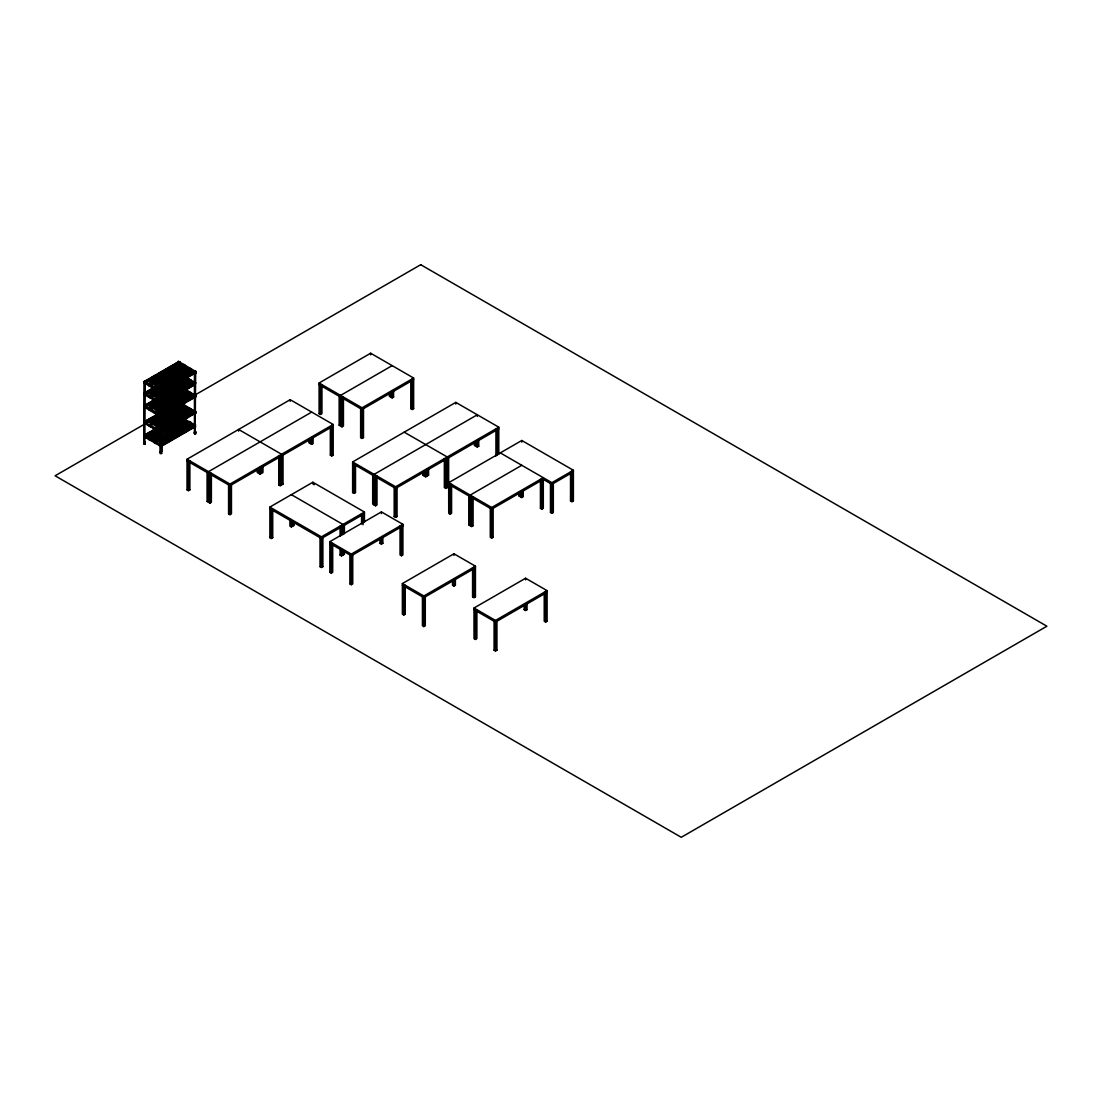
<?xml version="1.0" encoding="UTF-8"?>
<svg xmlns="http://www.w3.org/2000/svg" width="1102" height="1102" viewBox="0 0 1102 1102"><rect width="100%" height="100%" fill="white"/><g stroke="black" fill="none" stroke-linecap="round" stroke-linejoin="round"><path stroke-width="1.5" d="M177.753 417.493L179.654 417.438L178.91 415.165M195.137 384.915L195.812 382.573L194.806 383.317L178.868 374.033L178.868 374.914L179.736 373.303L194.779 382.408L194.076 383.648M178.717 361.373C177.105 361.938 181.141 361.125 179.02 363.081M195.839 373.055L195.026 373.482L195.812 373.068C195.219 369.445 194.42 372.173 195.674 371.071L195.123 433.665M143.88 436.764L144.624 437.425L143.907 435.373M143.949 392.904L144.693 395.136L146.125 394.75L145.423 392.367L144.624 392.835L160.493 402.202L159.79 403.442L160.493 403.029M145.037 383.73C142.723 382.256 145.877 380.769 144.155 381.54M144.665 421.116L143.907 421.625L144.693 423.829L144.045 423.457M161.966 446.269L160.052 446.324L160.01 444.395M160.065 430.992L160.162 432.755L161.347 433.155L195.178 413.167L193.704 412.176L194.434 410.867M161.911 416.294L160.162 416.625L160.176 414.669M194.462 383.207L195.206 383.634L161.209 403.291L162.09 403.869L161.305 404.475L160.162 404.062L160.176 402.106M160.975 393.015L160.162 392.587C162.297 387.863 160.189 392.601 161.911 392.243L195.206 373.041M195.137 371.154L194.572 370.685L194.806 373.495M179.667 362.227L177.753 362.035M179.02 385.48C182.67 387.477 176.224 388.62 179.461 387.876M179.02 401.61L179.667 402.395L178.868 403.607L180.411 402.781L180.411 403.649L177.078 402.795L177.078 403.676M179.626 415.564L179.626 417.479M144.817 382.05L145.312 381.03L145.326 381.926L160.493 390.728L159.79 391.968L160.493 391.554L144.679 382.008M145.326 393.4L145.202 392.436L144.018 392.822M145.34 407.575L145.326 406.762L145.161 407.726L144.045 407.327M145.34 422.066L145.312 421.198L144.61 422.534L160.369 432.397M145.078 437.425L145.216 436.447L145.202 437.232M194.613 373.426L194.503 372.462L178.896 363.398M194.503 382.284L194.958 383.331M194.503 394.847C194.145 397.767 197.602 392.877 195.812 397.119L194.655 397.519M194.475 411.074L194.613 411.955L161.209 431.102L173.537 438.403L173.537 439.23M195.77 426.708L194.613 427.232L194.503 426.13M194.93 425.579L194.503 424.477M143.963 407.258L144.734 406.624M143.839 435.262L145.12 434.684M194.958 413.663L195.853 413.016M195.674 424.849L194.999 425.551M161.209 453.542C160.065 451.792 161.801 449.96 160.465 453.542M160.3 452.715L161.539 453.074L161.471 451.668M160.341 453.459C161.829 451.627 160.355 451.462 161.539 453.074M195.674 431.874C195.233 434.257 193.718 430.703 195.701 432.108M195.646 433.389L195.495 433.899M177.835 422.81L179.612 422.92L177.739 422.879L177.821 361.745L178.62 361.387M144.197 442.866L145.147 442.012M143.976 442.095C146.098 441.778 143.825 442.15 144.61 443.004M178.51 422.617L179.213 422.631M160.052 445.07L161.98 444.478M179.722 386.127L177.863 385.852M194.104 425.647L194.82 426.887L193.966 425.083L194.668 424.669L177.753 415.537M160.162 391.334L160.176 390.631M160.162 404.062L160.245 402.864L144.61 393.841L189.696 367.806L189.696 368.633M160.162 416.625L144.61 407.23L146.125 406.431M161.319 451.682C159.225 451.476 162.325 451.765 160.975 452.164M179.695 402.368L178.868 402.74L194.779 411.941M179.764 403.745L177.753 403.869M179.654 415.743L178.758 417.176L194.42 426.212M144.086 381.402L145.795 381.54L145.051 383.455M144.155 442.191L145.037 442.921M145.299 443.899C145.616 441.199 143.508 442.976 145.12 442.315M178.207 422.796L179.158 422.589M179.02 424.353L178.001 423.953L178.799 422.617M195.701 432.067L194.792 432.742L195.095 432.067M177.959 423.623L179.392 423.898L178.717 423.32M195.88 371.319L195.109 371.815L195.66 371.305L194.723 370.975L194.076 372.173M194.613 370.74L194.737 371.829L194.723 370.699M194.517 370.851L194.682 371.801L161.347 391.32M194.503 396.513L194.806 397.533M194.379 424.587L194.434 425.441M194.489 431.791L195.343 432.48M177.725 373.385L178.51 372.903M160.024 403.869L159.418 402.395L160.148 401.968M160.024 430.992L162.035 431.089M160.038 451.682L161.471 451.93M161.65 453.418L160.369 452.206M195.757 433.733L194.572 433.761M178.483 424.105C177.091 422.589 180.315 422.231 178.965 424.077M144.1 442.343L144.927 442.219M195.509 432.328L194.475 432.507L195.701 432.273M195.55 432.37L194.517 432.466L195.426 431.777M144.996 443.087L144.734 444.189M195.839 413.236L195.812 411.28L195.15 413.622M179.709 363.729L178.056 363.812L179.461 363.825M160.245 391.389L160.121 392.546M160.189 444.313L160.01 446.282M143.852 436.75L145.657 435.965M194.503 432.934L194.572 433.857M194.503 433.238L195.495 433.596M145.216 383.648L146.125 383.276L145.423 380.893L145.023 383.703M145.244 395.136L145.423 392.367M145.023 406.101L145.326 405.109L145.175 407.74M145.395 422.989L146.125 422.576L144.624 421.529L178.62 402.753L144.679 422.19L160.493 430.91L159.79 432.149M144.582 436.144L145.202 434.767L160.382 444.464L159.68 445.704L160.382 445.291L144.5 436.103L178.51 416.322L178.51 417.19L145.23 436.364M143.976 442.508L145.161 442.811L143.839 443.844M144.734 444.078L144.417 443.018L144.376 443.789M144.858 443.775L144.789 380.851L144.169 444.12M179.722 373.564L177.821 373.55M160.093 392.298L144.61 383.193M159.983 446.034L160.851 445.566M161.925 391.375L195.206 372.159L177.849 362.117L144.624 381.361L145.354 381.788M144.582 382.353L145.312 381.926M145.767 382.229L143.935 383.041L144.693 383.648M179.337 362.833L180.053 362.434L179.337 363.66M144.582 383.234L178.62 363.453L178.62 362.586L145.078 381.953L145.147 381.003M179.681 363.784L180.411 362.599L178.868 363.44L179.681 362.117L195.219 371.195L193.663 372.187L193.539 374.005M177.821 375.396L177.078 374.088L177.918 373.606L178.62 374.942L145.795 393.855M144.637 392.877L177.904 373.674M145.051 394.117L145.767 393.703M179.337 374.322L180.053 373.909L179.337 375.148M145.395 394.296L146.125 393.869M179.681 374.501L180.411 374.074L180.411 374.955L178.056 375.286L179.461 375.3M145.051 394.943L145.795 393.028L145.078 392.615M159.418 391.789L160.148 390.494L162.035 390.659L161.663 451.544M193.704 371.994L194.434 370.699L194.448 433.775M159.432 390.921L160.121 390.521L160.052 451.779M145.312 405.068L143.921 405.453L145.037 406.115M175.066 424.849L175.066 424.022L144.706 406.225M178.62 387.505L178.62 386.623L145.175 406.073M144.582 406.39L145.312 405.977L160.493 414.779M179.681 387.945L180.411 386.637L178.868 387.477L179.667 385.852L194.779 394.984M145.051 406.679L191.128 380.107L191.128 380.934L189.696 379.281L144.624 405.398L145.299 405.109M145.051 407.506L145.795 405.591L145.078 405.178M179.337 387.711L180.053 386.471M145.395 407.74L146.153 405.371L145.423 404.944L146.139 405.371M194.434 382.174L193.704 383.482L194.434 383.055M158.991 402.96L148.715 408.897L148.715 409.724M161.925 401.252L183.965 388.538L183.965 389.364M159.418 403.277L160.148 402.85M160.437 403.773L150.148 409.724L150.148 410.55M161.925 403.676L195.206 384.515L193.663 383.675L193.539 385.48M145.767 422.397L143.963 423.388M179.337 403.015L180.053 402.602L180.053 403.428M145.795 422.548L159.101 414.862M162.063 413.154L178.62 403.635L178.62 402.753M160.148 414.531L159.418 415.84L160.148 415.413M194.434 394.736L193.704 396.045L194.434 395.618M195.233 395.205L161.209 414.972L162.738 415.826L162.738 414.944L162.008 414.517L162.035 416.225M160.493 415.606L159.79 416.005L159.79 415.178M161.966 414.972L160.162 415.385M161.925 416.239L162.724 415.785M167.545 379.501L166.126 381.14L166.126 380.314L194.93 397.202M195.206 397.078L161.939 416.28L161.209 415.853L195.206 396.197L181.527 388.152M160.134 445.952L144.5 436.929L144.527 435.125L177.794 415.922M146.125 434.891L147.544 433.238L165.011 443.321L165.011 444.147M179.227 416.57L179.943 416.17L179.227 417.396M144.472 436.971L146.015 436.13M180.301 416.336L178.758 417.176L178.786 416.308M160.148 430.662L159.418 431.97L161.347 431.502L161.25 433.169M193.704 412.176L194.434 411.749M195.206 413.209L194.407 413.677L176.072 403.277L174.653 404.916L174.653 404.09L192.12 414.173L192.12 414.999L193.539 414.187L193.663 412.368L194.93 413.333M160.038 444.23L159.308 445.525L160.851 444.685L160.134 445.125M193.594 425.73L195.123 424.904L161.099 444.671L162.641 445.511L161.732 444.313M193.966 425.909L194.668 425.496M185.012 419.104L185.012 418.278L167.545 408.195L166.126 409.848L166.126 409.021L195.095 425.895L161.099 445.552L161.925 446.048L195.095 426.777L193.553 425.923M188.456 490.679L188.456 461.724L189.888 460.898L189.888 489.853L188.456 490.679L187.023 489.853L187.023 459.245L290.198 399.682L333.19 424.49L333.19 455.112L331.757 455.939L330.325 455.112L330.325 427.851M321.949 384.653L321.949 413.608L320.517 414.448L319.084 413.608L319.084 383L370.671 353.219L413.649 378.041L413.649 408.649L412.217 409.476L410.784 408.649L410.784 381.402M188.456 460.071L187.023 460.898L230.015 485.72L333.19 426.157L331.757 425.331M320.517 383.827L319.084 384.653L362.062 409.476L413.649 379.694L412.217 378.868M311.687 412.093L208.512 471.656L208.512 502.264M392.16 365.63L339.14 396.238L339.14 425.193L342.006 426.846L343.438 426.019L343.438 398.772M211.377 473.309L209.945 474.135L209.945 503.091L211.377 502.264L211.377 475.017M343.438 397.064L342.006 397.891L342.006 426.846M187.023 489.853L188.456 489.026L189.888 489.853M319.084 413.608L320.517 412.782M187.023 459.245L230.015 484.067L333.19 424.49M319.084 383L362.062 407.823L413.649 378.041M207.08 472.482L207.08 501.438L208.512 500.611M339.14 425.193L340.573 424.366M311.687 442.701L310.254 443.527L310.254 438.417M257.234 469.08L257.234 472.482L260.1 474.135L262.965 472.482L262.965 465.664M308.822 439.299L308.822 442.701L311.687 444.354L313.12 443.527L313.12 436.709M389.295 392.835L389.295 396.238L392.16 397.891L393.593 397.064L393.593 390.26M228.582 484.894L228.582 513.849L230.015 513.022M278.737 484.894L280.17 485.72L280.17 456.765L278.737 455.939L278.737 484.894L280.17 484.067L281.602 484.894L281.602 454.286L238.611 429.463L238.611 431.116M330.325 455.112L331.757 454.286L333.19 455.112M360.63 408.649L360.63 437.604L362.062 436.778L363.495 437.604L363.495 408.649M410.784 408.649L412.217 407.823L413.649 408.649M228.582 513.849L230.015 514.675L231.448 513.849L231.448 484.894M280.17 485.72L283.035 484.067L283.035 455.112M360.63 437.604L362.062 438.431L363.495 437.604M272.731 510.433L272.731 537.68L271.299 538.506L269.866 537.68L269.866 507.072L312.858 482.249L364.445 512.044L364.445 522.21M355.505 465.306L355.505 492.553L354.073 493.379L352.626 492.553L352.626 461.945L455.801 402.382L498.793 427.19L498.793 454.396M269.866 537.68L271.299 536.853L272.731 537.68M289.922 519.29L289.922 526.109L291.369 526.935L294.234 525.282L294.234 521.866M352.626 492.553L354.073 491.726L355.505 492.553M498.793 427.19L394.185 487.594L394.185 516.549L395.618 517.375L397.051 516.549L397.051 487.594L352.626 461.945M498.793 428.843L395.618 488.42L352.626 463.598M422.851 471.78L422.851 475.182L424.284 474.356M474.439 441.985L474.439 445.401L475.871 444.574M375.562 504.137L374.129 504.964L374.129 474.356L477.304 414.779L477.304 416.446M269.866 507.072L321.453 536.853L364.445 512.044M372.696 475.182L372.696 504.137L375.562 505.79L376.994 504.964L376.994 476.009M422.851 475.182L425.716 476.835L428.582 475.182L428.582 468.364M474.439 445.401L477.304 447.054L478.736 446.227L478.736 439.409M364.445 513.697L321.453 538.506L269.866 508.725M332.694 543.341L332.694 572.296L331.261 573.123L329.829 572.296L329.829 541.688L381.416 511.907L402.905 524.318L402.905 554.926L401.472 555.752L400.04 554.926L400.04 527.679M571.952 501.699L571.952 472.744L570.519 471.918L570.519 500.873L571.952 501.699L573.384 500.873L573.384 470.265L521.797 440.483L448.721 482.676L493.145 508.325L493.145 537.28L491.712 538.107L490.28 537.28L490.28 508.325M394.185 516.549L395.618 515.722L397.051 516.549M451.586 484.329L450.153 485.155L450.153 514.111L451.586 513.284L451.586 486.023M444.34 460.333L444.34 487.594L445.773 488.42L448.638 486.767M320.021 537.68L320.021 566.648L321.453 565.808L322.886 566.648L322.886 537.68M340.077 548.245L340.077 555.064L341.51 554.237M320.021 566.648L321.453 567.475L322.886 566.648M340.077 555.064L341.51 555.89L344.389 554.237L344.389 550.821M329.829 541.688L351.318 554.099L402.905 524.318M402.905 525.971L351.318 555.752L329.829 543.341M329.829 572.296L331.261 571.47M379.983 538.231L379.983 543.341L381.416 542.515L382.849 543.341L382.849 536.536M379.983 543.341L381.416 544.168L382.849 543.341M521.797 465.292L470.223 495.087L470.223 525.695L471.656 524.869L473.089 525.695L473.089 496.74M349.885 554.926L349.885 583.881L351.318 583.054M349.885 583.881L351.318 584.707L352.75 583.881L352.75 554.926M543.3 479.356L491.712 509.152L448.721 484.329M468.777 495.914L468.777 524.869L470.223 524.042M518.932 492.498L518.932 495.914L520.364 495.087M468.777 524.869L471.656 526.522L473.089 525.695M518.932 495.914L521.797 497.567L523.243 496.74L523.243 489.922M500.308 452.894L551.895 482.676L573.384 470.265M405.233 585.231L405.233 614.186L403.8 615.012L402.368 614.186L402.368 583.578L453.955 553.783L475.444 566.194L475.444 596.816L474.012 597.642L472.579 596.816L472.579 567.847L474.012 568.687L474.012 597.642M540.435 479.356L540.435 508.325L541.867 507.485M540.435 508.325L541.867 509.152L543.3 508.325L543.3 477.703L491.712 507.485L491.712 538.107M550.463 483.502L550.463 512.458L551.895 511.631L553.328 512.458L553.328 483.502M570.519 500.873L571.952 500.046L573.384 500.873M550.463 512.458L551.895 513.284L553.328 512.458M402.368 583.578L423.857 595.975L475.444 566.194M452.523 580.12L452.523 585.231L453.955 584.404L455.388 585.231L455.388 578.412M452.523 585.231L453.955 586.057L455.388 585.231M472.579 596.816L474.012 595.989L475.444 596.816M422.424 596.816L422.424 625.771L423.857 626.597L425.289 625.771L425.289 596.816M476.877 611.376L476.877 638.623L475.444 639.449L474.012 638.623L474.012 608.015L525.599 578.233L547.102 590.644L547.102 621.252L545.669 622.079L544.236 621.252L544.236 593.992M476.877 609.668L475.444 610.494L475.444 639.449M474.012 608.015L495.514 620.426L547.102 590.644M524.166 604.557L524.166 609.668L525.599 608.841L527.032 609.668L527.032 602.849M524.166 609.668L525.599 610.494L527.032 609.668M494.082 621.252L494.082 650.208L495.514 649.381L496.947 650.208L496.947 621.252M494.082 650.208L495.514 651.034L496.947 650.208M144.734 394.061L144.045 394.75M194.971 371.691L195.013 432.687M144.693 436.296L145.657 436.791L144.968 434.863M195.068 431.695L194.503 432.549L195.329 432.232M144.927 442.412L144.293 443.114M178.18 423.43L179.419 423.981M161.071 402.864L161.911 402.065M161.25 404.475L161.209 402.822M161.25 415.385L161.25 417.038M161.085 391.238L161.167 453.253M179.419 417.548L177.945 417.548M144.155 442.549L144.858 442.963M178.331 423.678L179.089 423.705M177.904 402.326L179.736 402.01M144.941 406.583L144.885 407.754M194.875 413.691L194.517 412.727M179.392 373.647L178.056 373.633M179.392 402.34L178.056 402.34M179.392 403.993L178.056 403.993M178.056 362.035L179.461 362.186L179.378 421.157M178.056 386.196L179.392 386.21M160.437 390.549L161.953 390.631M177.877 415.881L179.282 415.922M160.437 430.73L161.774 430.73M160.024 390.824L161.071 391.389L160.052 390.769M194.655 384.956L195.137 383.262M194.737 432.728L194.792 433.554M161.774 392.216L161.209 390.935M194.723 383.317L161.209 402.409L161.939 402.836M194.723 384.97L178.896 374.873M160.975 391.362L160.685 453.239M177.863 362.103L178.056 421.157M160.92 402.822L160.162 402.822M144.748 442.949L144.031 442.715M160.823 431.516L160.134 431.116M160.465 453.445L161.539 453.418L161.25 452.591M177.849 386.155L178.62 386.623M161.774 451.572L161.774 390.563M194.613 395.825L194.076 395.384M571.952 471.091L573.384 471.918L551.895 484.329L543.052 479.218M393.593 397.064L392.16 396.238L390.728 397.064L390.728 391.954M478.736 446.227L477.304 445.401L475.871 446.227L475.871 441.117M404.214 432.163L447.205 456.972L447.205 487.594M444.34 458.639L445.773 459.465L445.773 488.42M427.149 474.356L428.582 475.182M491.712 536.454L493.145 537.28M450.153 514.111L448.721 513.284L448.638 457.812M177.629 362.338L178.345 363.577L177.629 363.164M194.93 372.324L194.214 371.911L194.93 373.151M178.62 363.453L177.078 362.613L177.078 363.495M194.407 372.614L193.663 372.187L194.407 373.495M193.539 373.179L176.072 363.095L176.072 363.922M194.93 383.813L194.214 383.4L194.93 384.639M177.078 374.088L178.62 374.942M177.629 374.652L178.345 375.066L178.345 374.239M194.407 384.97L193.69 383.703M193.539 384.653L166.126 368.839L166.126 369.666M545.669 591.471L547.102 592.297L495.514 622.079L474.012 609.668M544.236 592.297L545.669 593.124L545.669 622.079M178.868 386.595L194.544 395.742L194.517 394.943M179.585 387.05L180.411 387.518M177.629 386.389L177.821 387.959M194.93 396.376L194.214 395.962L194.214 396.789M176.072 387.146L193.539 397.23M179.337 392.863L151.924 377.036L151.924 377.876M177.904 393.676L150.506 377.862L150.506 378.689M474.012 567.02L475.444 567.847L423.857 597.642L402.368 585.231M400.04 525.971L401.472 526.797L401.472 555.752M162.008 390.466L162.738 391.775M161.663 390.7L162.38 391.954M153.343 387.697L170.81 397.781L170.81 398.607M194.462 411.9L195.206 412.327L161.209 431.984L161.939 432.411L162.008 430.648L162.738 431.956M177.629 402.519L178.345 403.759L177.105 402.836M194.93 412.506L194.214 412.093L194.214 412.919M194.531 412.603L163.289 394.53L163.289 395.356M161.87 395.342L179.337 405.426M314.29 484.742L312.858 483.916L312.858 482.249M161.966 397.037L177.904 406.252M545.669 620.426L547.102 621.252M160.548 401.142L156.181 398.621L156.181 399.447M162.008 401.954L162.738 402.382L162.035 403.663L172.229 409.531L172.229 410.357M163.454 402.822L173.648 408.704L173.648 409.531M161.663 402.189L162.38 403.428L161.663 403.015M154.762 399.544L159.156 401.982M144.61 394.668L145.409 395.136M144.679 394.764L160.134 403.69M144.018 394.764L144.693 395.136M178.91 416.818L179.667 417.259M178.51 417.19L176.967 416.349L177.711 417.658M161.87 411.473L179.337 421.556L179.337 422.383M161.966 413.181L177.904 422.383L177.904 423.209M281.602 483.241L283.035 484.067M162.035 414.696L162.724 414.958M161.663 415.578L162.38 415.991L162.38 415.165M291.369 494.66L342.956 524.442L342.956 534.622M341.51 525.268L342.956 526.109M161.76 425.041L179.227 435.125L179.227 435.951M161.856 426.736L177.808 435.937L177.808 436.764M145.078 421.308L145.767 423.223M161.663 430.882L162.38 432.122L161.663 431.708M158.991 430L156.071 428.32L156.071 429.146M144.61 423.361L172.119 439.216L172.119 440.042M145.312 434.629L146.056 435.056M161.553 444.437L162.269 445.69L161.553 445.277M144.514 435.097L145.285 437.425L146.125 434.064L163.592 444.147L163.592 444.974M144.514 435.965L145.244 436.392M342.956 553.411L344.389 554.237M403.8 613.359L405.233 614.186M207.08 501.438L209.945 503.091M143.963 381.554L144.018 443.61M179.709 385.879L179.695 387.904M194.489 383.152L194.517 382.38M194.379 427.066L194.407 426.281M145.285 392.505L145.312 393.318M179.282 423.044L179.24 423.595M551.895 482.676L551.895 513.284M541.867 480.183L541.867 509.152M525.599 578.233L525.599 579.886M525.599 603.676L525.599 610.494M521.797 440.483L521.797 442.136M521.797 490.748L521.797 497.567M520.364 491.63L520.364 496.74M497.36 455.222L497.36 429.684L495.928 428.843L495.928 456.104M495.514 620.426L495.514 651.034M477.304 440.235L477.304 447.054M471.656 497.567L471.656 526.522M455.801 402.382L455.801 404.035M453.955 553.783L453.955 555.449M453.955 579.239L453.955 586.057M427.149 469.19L427.149 476.009L425.716 475.182L424.284 476.009L424.284 470.898M425.716 470.017L425.716 476.835M423.857 595.975L423.857 626.597M412.217 380.521L412.217 409.476M403.8 586.057L403.8 615.012M395.618 486.767L395.618 517.375M392.16 391.086L392.16 397.891M381.416 511.907L381.416 513.56M381.416 537.363L381.416 544.168M375.562 476.835L375.562 505.79M370.671 353.219L370.671 354.872M363.013 524.745L363.013 514.524L361.58 513.697L361.58 523.918M362.062 407.823L362.062 438.431M354.073 464.424L354.073 493.379M351.318 554.099L351.318 584.707M344.389 525.268L344.389 533.795M342.956 549.953L342.956 555.064M341.51 535.448L341.51 526.935L340.077 526.109L340.077 536.316M341.51 549.072L341.51 555.89M340.573 395.411L340.573 426.019M331.757 426.984L331.757 455.939M331.261 544.168L331.261 573.123M321.453 536.853L321.453 567.475M320.517 385.48L320.517 414.448M311.687 437.535L311.687 444.354M292.801 520.998L292.801 526.109M291.369 520.116L291.369 526.935M290.198 399.682L290.198 401.335M271.299 509.551L271.299 538.506M261.532 466.49L261.532 473.309L260.1 472.482L258.667 473.309L258.667 468.198M260.1 467.317L260.1 474.135M230.015 484.067L230.015 514.675M195.137 395.825L195.15 397.491M195.068 425.909L195.068 426.736M195.274 432.742L195.274 433.568M194.076 412.355L194.779 411.115L164.708 393.703L164.708 394.53M193.69 412.41L193.69 413.236M193.663 396.238L193.539 398.056M193.429 427.741L193.429 426.915L175.962 416.832L175.962 417.658M192.12 374.832L192.12 374.005L174.653 363.922L174.653 364.748M192.12 386.306L192.12 385.48L164.708 369.652L164.708 370.492M192.12 398.869L192.12 398.042L174.653 387.959L174.653 388.786M192.01 428.568L192.01 427.741L174.543 417.658L174.543 418.485M191.128 369.459L191.128 368.633L155.878 388.978L155.878 389.805L154.445 388.152M191.128 393.497L191.128 392.67L155.878 413.03L155.878 413.856M191.128 409.627L191.128 408.801L154.652 429.959L154.445 428.334L189.696 407.974L189.696 408.801M190.701 375.644L190.701 374.818L173.234 364.734L173.234 365.561M190.701 387.133L190.701 386.292L163.289 370.479L163.289 371.305M190.701 399.695L190.701 398.869L173.234 388.786L173.234 389.612M190.591 429.381L190.591 428.554L173.124 418.471L173.124 419.297M189.696 392.67L189.696 391.844L154.445 412.203L154.445 413.03M189.282 376.471L189.282 375.644L171.816 365.561L171.816 366.387M189.282 387.945L189.282 387.119L161.87 371.305L161.87 372.132M189.282 400.508L189.282 399.682L171.816 389.598L171.816 390.425M189.172 430.207L189.172 429.381L171.705 419.297L171.705 420.124M187.85 377.283L187.85 376.457L170.397 366.374L170.397 367.2M187.85 388.772L187.85 387.945L160.451 372.118L160.451 372.944M187.85 401.335L187.85 400.508L170.397 390.425L170.397 391.251M187.753 431.02L187.753 430.193L170.287 420.11L170.287 420.936M186.431 378.11L186.431 377.283L168.978 367.2L168.978 368.027M186.431 389.585L186.431 388.758L159.019 372.944L159.019 373.771M186.431 402.147L186.431 401.321L168.978 391.238L168.978 392.064M186.321 431.846L186.321 431.02L168.868 420.936L168.868 421.763M185.398 406.321L185.398 405.495L150.148 425.854L150.148 426.681M185.012 378.923L185.012 378.096L167.545 368.013L167.545 368.839M185.012 390.411L185.012 389.585L157.6 373.757L157.6 374.584M185.012 402.974L185.012 402.147L167.545 392.064L167.545 392.891M184.902 432.659L184.902 431.832L167.435 421.749L167.435 422.576M183.965 405.495L183.965 404.668L148.715 425.028L148.715 425.854M183.593 378.923L183.593 379.749M183.593 390.397L183.593 391.224M183.593 403.787L183.593 402.96L166.126 392.877L166.126 393.703M183.593 419.104L183.593 419.931M183.483 433.485L183.483 432.659L166.016 422.576L166.016 423.402M182.174 379.735L182.174 380.576M182.174 392.05L182.174 391.224L154.762 375.396L154.762 376.223M182.174 403.787L182.174 404.613M182.174 420.744L182.174 419.917L164.708 409.834L163.289 411.487L163.289 410.66L180.756 420.744L180.756 421.57M182.064 434.312L182.064 433.472L164.597 423.388L164.597 424.229M180.756 380.562L180.756 381.388M180.756 392.863L180.756 392.036L153.343 376.223L153.343 377.049M180.756 404.613L180.756 405.44M180.645 435.125L180.645 434.298L163.179 424.215L163.179 425.041M179.695 361.8L179.695 363.867M179.695 373.275L179.695 375.341M179.695 403.208L179.695 404.035M179.53 361.745L179.681 404.076M179.53 405.66L179.53 420.868M176.485 383.028L176.485 383.854M176.485 395.329L176.485 394.502L149.073 378.689L149.073 379.515M176.485 407.892L176.485 407.065L159.019 396.982L159.019 397.808M176.485 424.022L176.485 423.196L159.019 413.112L159.019 413.939M176.375 437.59L176.375 436.764L158.922 426.681L158.922 427.507M176.072 374.57L174.653 376.223L174.653 375.396M175.066 383.84L175.066 384.667M175.066 396.155L175.066 395.329L147.654 379.501L147.654 380.328M175.066 408.718L175.066 407.892L157.6 397.808L157.6 398.635M174.956 438.403L174.956 437.577L157.49 427.493L157.49 428.32M173.648 385.493L173.648 384.667L156.181 374.584L156.181 375.41M173.648 396.968L173.648 396.141L146.235 380.328L146.235 381.154M173.648 425.675L173.648 424.835L156.181 414.751L154.762 416.404L154.762 415.578L172.229 425.661L172.229 426.488M173.234 376.209L171.816 377.862L171.816 377.036M172.229 385.48L172.229 386.306M172.229 397.794L172.229 396.968L154.762 386.885L154.762 387.711L156.181 386.058M170.81 386.306L170.81 387.133M170.81 411.17L170.81 410.343L153.343 400.26L153.343 401.087M170.81 427.314L170.81 426.488L153.343 416.404L153.343 417.231M170.7 440.869L170.7 440.042L153.233 429.959L151.814 431.612L151.814 430.772L169.281 440.855L169.281 441.682M170.397 377.862L168.978 379.501L168.978 378.675M169.377 387.119L169.377 387.959M169.377 399.434L169.377 398.607L151.924 388.524L151.924 389.35M169.377 411.996L169.377 411.17L151.924 401.087L151.924 401.913M169.377 428.127L169.377 427.3L151.924 417.217L151.924 418.044M167.959 387.945L167.959 388.772M167.959 400.246L167.959 399.42L150.506 389.337L149.073 390.99L149.073 390.163L166.54 400.246L166.54 401.073M167.959 412.823L167.959 411.996L150.506 401.913L150.506 402.74M167.959 428.953L167.959 428.127L150.506 418.044L149.073 419.683L149.073 418.856L166.54 428.94L166.54 429.766M167.848 442.508L167.848 441.682L150.395 431.598L148.963 433.251L148.963 432.425L166.43 442.508L166.43 443.335M166.54 388.772L166.54 389.598M166.54 413.636L166.54 412.809L149.073 402.726L149.073 403.552M165.121 389.585L165.121 390.411M165.121 401.899L165.121 401.059L147.654 390.976L146.235 392.629L146.235 391.802L163.702 401.886L163.702 402.712M165.121 414.462L165.121 413.636L147.654 403.552L147.654 404.379M165.121 430.593L165.121 429.766L147.654 419.683L146.235 421.322L146.235 420.496L163.702 430.579L163.702 431.405M164.708 381.14L163.289 382.78L163.289 381.953M163.702 390.411L163.702 391.238M163.702 415.275L163.702 414.448L146.235 404.365L146.235 405.192M161.87 382.78L160.451 384.433L160.451 383.592M160.245 415.44L160.245 416.267M160.341 425.854L160.341 426.681M159.019 384.419L159.019 385.245M157.6 385.245L157.6 386.072M155.878 400.467L155.878 401.293M155.878 429.16L155.878 429.987M154.445 399.64L154.445 400.467M150.148 397.987L150.148 397.147L185.398 376.801L185.398 377.628L183.965 375.975L148.715 396.321L148.715 397.147M145.34 383.496L145.326 382.711L145.312 383.496M183.965 364.487L148.715 384.846L148.715 385.672L150.148 386.499L150.148 385.672L185.398 365.313L185.398 366.139L183.965 364.487M170.397 407.382L168.978 408.208L168.978 407.368L186.431 417.451L186.431 418.292L187.85 417.465L187.85 416.639L170.397 406.555L170.397 407.382M173.234 405.743L171.816 406.555L171.816 405.729L189.282 415.812L189.282 416.639L190.701 415.826L190.701 414.999L173.234 404.916L173.234 405.743M420.73 264.7L55.1 475.788L681.27 837.3L1046.9 626.212L420.73 264.7M146.125 423.443L145.395 423.871L145.423 421.074L146.125 423.443M183.855 418.223L148.605 438.582L148.605 439.409L150.037 440.235L150.037 439.409L185.288 419.049L185.288 419.876L183.855 418.223M189.585 421.543L154.335 441.888L154.335 442.715L155.768 443.541L155.768 442.715L191.018 422.369L191.018 423.196L189.585 421.543M194.324 424.435L193.553 426.805L194.296 427.232L194.324 424.435M178.235 416.487L177.518 416.074L177.518 416.9L178.235 417.314L178.235 416.487"/></g></svg>
